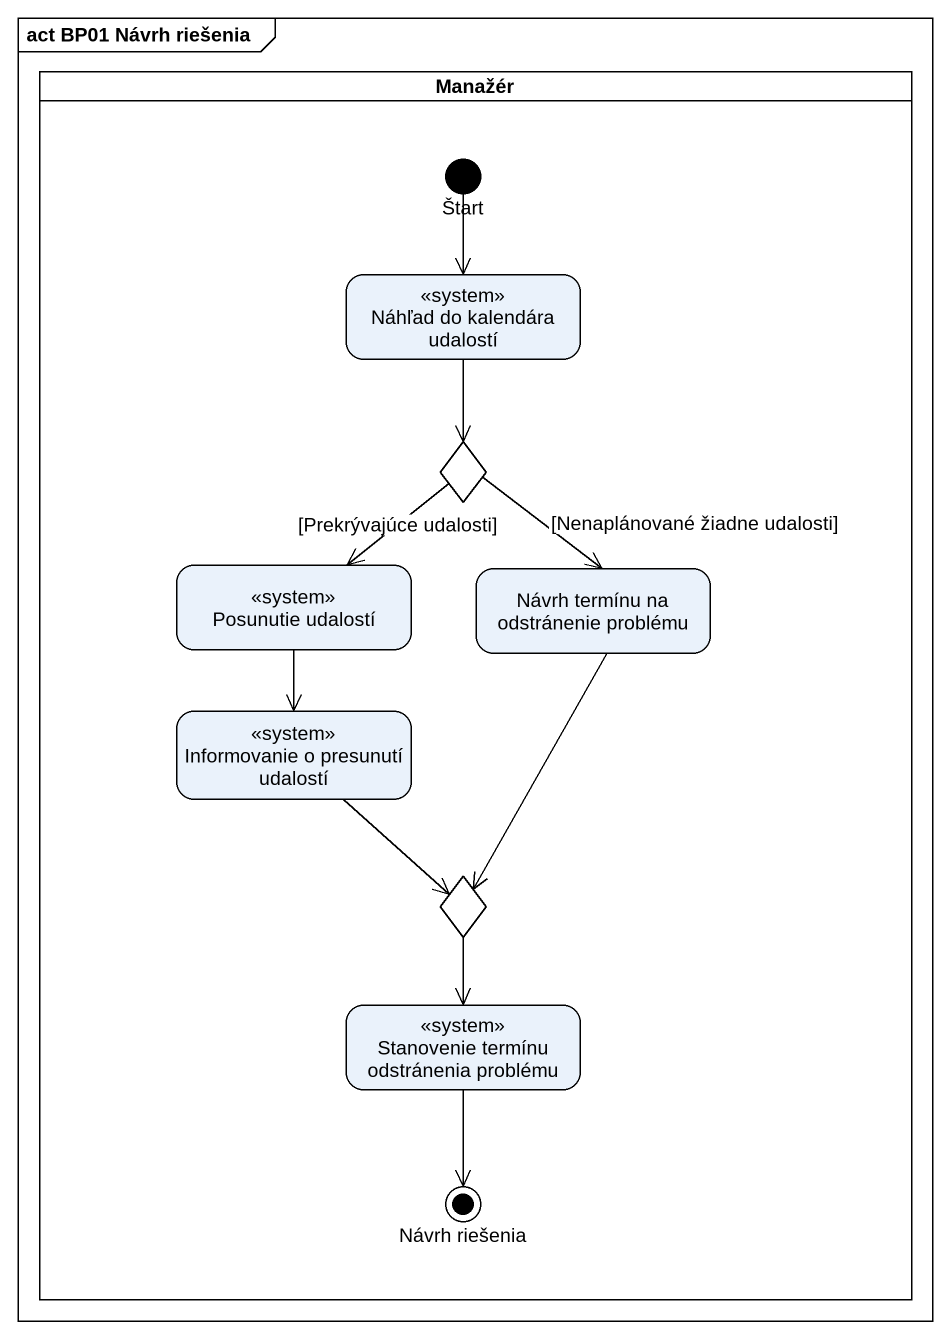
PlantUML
@startuml
mainframe act BP01 Návrh riešenia
hide empty description
state Manažér <<partition>> {
  state Štart <<start>>
  state "Náhľad do kalendára udalostí" as Náhľad_do_kalendára_udalostí <<system>>
  state choice1 <<choice>>
  state "Posunutie udalostí" as Posunutie_udalostí <<system>>
  state "Návrh termínu na odstránenie problému" as Návrh_termínu_na
  state "Informovanie o presunutí udalostí" as Informovanie_o_presunutí <<system>>
  state choice2 <<choice>>
  state "Stanovenie termínu odstránenia problému" as Stanovenie_termínu <<system>>
  state "Návrh riešenia" as Návrh_riešenia <<end>>
}
Štart --> Náhľad_do_kalendára_udalostí
Náhľad_do_kalendára_udalostí --> choice1
choice1 --> Posunutie_udalostí : [Prekrývajúce udalosti]
choice1 --> Návrh_termínu_na : [Nenaplánované žiadne udalosti]
Posunutie_udalostí --> Informovanie_o_presunutí
Návrh_termínu_na --> choice2
Informovanie_o_presunutí --> choice2
choice2 --> Stanovenie_termínu
Stanovenie_termínu --> Návrh_riešenia
@enduml
